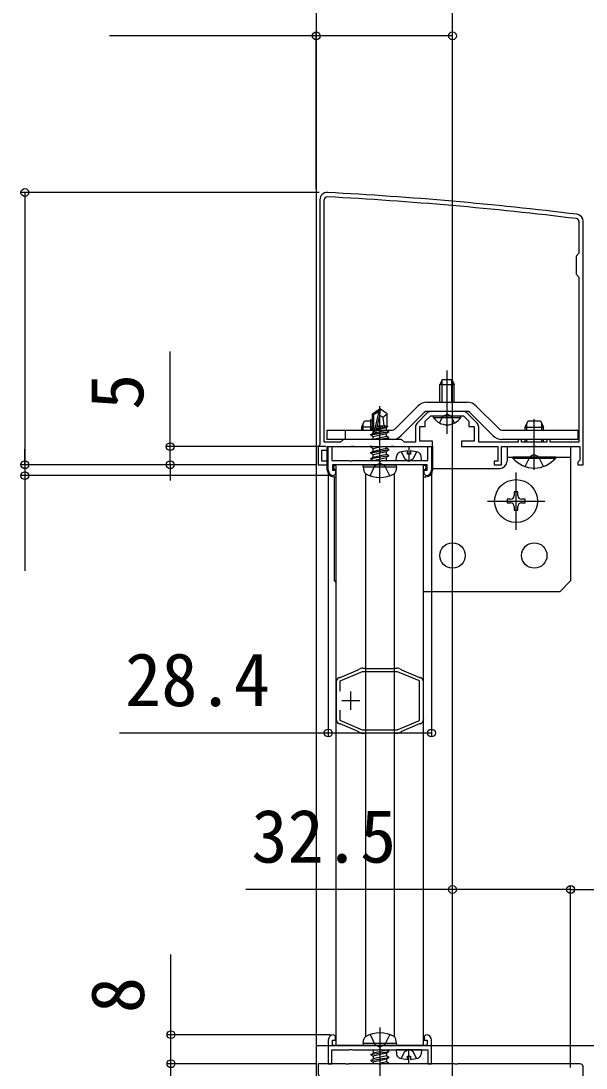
# Model space of a CAD drawing. Units: millimetres, scale not verified. Extents: x -875 to 875, y -1304 to 1297.
# Drawn here: x -555.9 to -400.4, y 27.6 to 316.1 of the extents above; entities that cross this region are included whole.
import ezdxf
from ezdxf.enums import TextEntityAlignment as Align

# ---------------------------------------------------------------- set-up
doc = ezdxf.new("R2010")
doc.units = ezdxf.units.MM
doc.header["$LTSCALE"] = 8
for name, color, linetype in [('0-3_YKK_11', 7, 'Continuous'), ('0-4_YKK_11E', 7, 'Continuous'), ('0-5_YKK_12', 2, 'Continuous'), ('0-6_YKK_13', 4, 'Continuous'), ('0-8_YKK_D', 6, 'Continuous')]:
    doc.layers.add(name, color=color, linetype=linetype)
doc.styles.add('ＭＳ ゴシック', font='')
doc.styles.get('ＭＳ ゴシック').set_extended_font_data('MS Gothic')

msp = doc.modelspace()

# ---------------------------------------------------------------- linework, layer by layer
at = {"layer": '0-3_YKK_11'}
for p, q in [((-472.419, 200), (-472.419, 266.8)), ((-444.055, 208.061), (-446.879, 205.236)), ((-434.243, 208.5), (-442.994, 208.5)), ((-430.358, 205.236), (-433.182, 208.061))]:
    msp.add_line(p, q, dxfattribs=at)
for points in [[(-473.619, 266.8), (-473.619, 199.3), (-474.119, 198.8), (-474.119, 193.8), (-471.619, 193.8), (-471.619, 194.8), (-473.119, 194.8), (-473.119, 197.8), (-471.619, 197.8), (-471.619, 198.8), (-465.077, 198.8), (-464.893, 198.92), (-464.344, 198.92), (-464.16, 198.8), (-460.077, 198.8), (-459.893, 198.92), (-459.344, 198.92), (-459.16, 198.8), (-454.077, 198.8), (-453.893, 198.92), (-453.344, 198.92), (-453.16, 198.8), (-442.619, 198.8), (-442.619, 200.3), (-446.119, 200.3), (-446.119, 204.3), (-444.619, 204.3), (-444.619, 205.8), (-443.119, 207.3), (-439.077, 207.3), (-438.893, 207.42), (-438.344, 207.42), (-438.16, 207.3), (-434.119, 207.3), (-432.619, 205.8), (-432.619, 204.3), (-431.119, 204.3), (-431.119, 200.3), (-434.619, 200.3), (-434.619, 198.8)], [(-434.619, 198.8), (-424.619, 198.8), (-424.619, 194.8), (-425.619, 194.8), (-425.619, 193.8), (-423.619, 193.8), (-423.619, 198.8), (-415.077, 198.8), (-414.893, 198.92), (-414.344, 198.92), (-414.16, 198.8), (-402.119, 198.8), (-402.119, 195.092), (-402.369, 194.796), (-402.619, 194.5), (-402.619, 193.8), (-401.119, 193.8), (-401.119, 260.8)], [(-402.319, 260.8), (-402.319, 252.1), (-403.119, 251.3), (-403.119, 246.3), (-402.319, 245.5), (-402.319, 200), (-410.219, 200), (-410.219, 200.8), (-411.119, 200.8), (-411.119, 200), (-418.119, 200), (-418.119, 200.8), (-419.019, 200.8), (-419.019, 200), (-429.919, 200), (-429.919, 204.176)], [(-447.319, 204.176), (-447.319, 200), (-450.319, 200), (-451.119, 200.8), (-467.119, 200.8), (-467.919, 200), (-472.419, 200)], [(-471.319, 192.3), (-471.319, 198.8), (-470.319, 198.8), (-470.319, 195), (-465.639, 195), (-465.379, 194.85), (-464.859, 194.85), (-464.599, 195), (-457.639, 195), (-457.379, 194.85), (-457.119, 194.7), (-456.859, 194.85), (-456.599, 195), (-449.639, 195), (-449.379, 194.85), (-448.859, 194.85), (-448.599, 195), (-443.919, 195), (-443.919, 198.8), (-442.919, 198.8), (-442.919, 192.3)], [(-444.119, 193.8), (-457.119, 193.8), (-470.119, 193.8), (-470.119, 192.3), (-469.319, 192.3), (-469.319, 191.3), (-469.819, 190.8)], [(-444.419, 190.8), (-444.919, 191.3), (-444.919, 192.3), (-444.119, 192.3), (-444.119, 193.8)], [(-471.319, 35.297), (-471.319, 28.797), (-470.319, 28.797), (-470.319, 32.597), (-465.639, 32.597), (-465.379, 32.747), (-464.859, 32.747), (-464.599, 32.597), (-457.639, 32.597), (-457.379, 32.747), (-457.119, 32.897), (-456.859, 32.747), (-456.599, 32.597), (-449.639, 32.597), (-449.379, 32.747), (-448.859, 32.747), (-448.599, 32.597), (-443.919, 32.597), (-443.919, 28.797), (-442.919, 28.797), (-442.919, 35.297)], [(-444.119, 33.797), (-457.119, 33.797), (-470.119, 33.797), (-470.119, 35.297), (-469.319, 35.297), (-469.319, 36.297), (-469.819, 36.797)], [(-444.419, 36.797), (-444.919, 36.297), (-444.919, 35.297), (-444.119, 35.297), (-444.119, 33.797)], [(-402.119, 28.8), (-435.66, 28.8), (-435.844, 28.68), (-436.393, 28.68), (-436.577, 28.8), (-456.66, 28.8), (-456.844, 28.68), (-457.393, 28.68), (-457.577, 28.8), (-465.66, 28.8), (-465.844, 28.68), (-466.393, 28.68), (-466.577, 28.8), (-474.119, 28.8), (-474.119, 25.8), (-473.819, 25.5)], [(-401.119, 23.8), (-401.119, 27.8)]]:
    msp.add_lwpolyline(points, dxfattribs=at)
for centre, radius, start, end in [((-471.619, 266.8), 2, 86.9684, 180.00001), ((-524.399, -729.799), 999.996, 83.01993, 86.96841), ((-471.619, 266.8), 0.8, 86.96839, 180.00001), ((-524.399, -729.799), 998.796, 83.01993, 86.96841), ((-403.119, 260.8), 2, 0.00001, 83.01993), ((-403.119, 260.8), 0.8, 0.00001, 83.01993), ((-442.994, 207), 1.5, 90.00002, 135.00001), ((-434.243, 207), 1.5, 44.99999, 89.99998), ((-445.819, 204.176), 1.5, 134.99999, 179.99998), ((-431.419, 204.176), 1.5, 0.00002, 45.00001), ((-469.819, 192.3), 1.5, 180.00001, 269.99999), ((-444.419, 192.3), 1.5, 270.00001, 359.99999), ((-469.819, 35.297), 1.5, 90.00001, 179.99999), ((-444.419, 35.297), 1.5, 0.00001, 89.99999), ((-402.119, 27.8), 1, 0.00001, 89.99999)]:
    msp.add_arc(centre, radius, start, end, dxfattribs=at)
at = {"layer": '0-4_YKK_11E'}
for p, q in [((-465.125, 126.3), (-465.125, 131.3)), ((-462.625, 128.8), (-467.625, 128.8))]:
    msp.add_line(p, q, dxfattribs=at)
for points in [[(-468.342, 135.188), (-468.187, 135.203), (-468.05, 135.209), (-463.106, 137.288), (-463.004, 137.385), (-462.901, 137.483), (-462.424, 137.683)], [(-468.125, 126.21), (-468.125, 123.398), (-461.943, 120.8), (-452.307, 120.8), (-446.225, 123.356), (-446.225, 134.244), (-452.306, 136.8), (-461.943, 136.8), (-468.125, 134.202), (-468.125, 131.39)], [(-461.843, 137.8), (-461.325, 137.8), (-461.193, 137.75), (-461.06, 137.7), (-453.19, 137.7), (-453.057, 137.75), (-452.925, 137.8), (-452.407, 137.8)], [(-451.826, 137.683), (-451.349, 137.483), (-451.246, 137.385), (-451.144, 137.288), (-446.2, 135.209), (-446.063, 135.203), (-445.908, 135.188)], [(-469.117, 123.58), (-469.072, 123.729), (-469.025, 123.857), (-469.025, 133.743), (-469.072, 133.871), (-469.118, 134.02)], [(-445.132, 134.02), (-445.178, 133.871), (-445.225, 133.743)], [(-445.225, 133.743), (-445.225, 123.857), (-445.178, 123.729), (-445.132, 123.58)], [(-462.424, 119.917), (-462.901, 120.117), (-463.004, 120.215), (-463.106, 120.312), (-468.05, 122.391), (-468.187, 122.397), (-468.342, 122.412)], [(-445.908, 122.412), (-446.063, 122.397), (-446.2, 122.391), (-451.144, 120.312), (-451.246, 120.215), (-451.349, 120.117), (-451.826, 119.917)], [(-452.407, 119.8), (-452.925, 119.8), (-453.057, 119.85), (-453.189, 119.9), (-461.06, 119.9), (-461.193, 119.85), (-461.325, 119.8), (-461.843, 119.8)]]:
    msp.add_lwpolyline(points, dxfattribs=at)
for centre, start, end in [((-461.843, 136.3), 90, 112.78773), ((-452.407, 136.3), 67.21255, 90.00006), ((-467.625, 133.87), 118.55592, 174.26083), ((-446.625, 133.87), 5.73925, 61.44438), ((-467.625, 123.73), 185.73914, 241.44347), ((-446.625, 123.73), 298.55565, 354.26079), ((-461.843, 121.3), 247.21234, 270.00008), ((-452.407, 121.3), 269.99998, 292.78771)]:
    msp.add_arc(centre, 1.5, start, end, dxfattribs=at)
at = {"layer": '0-5_YKK_12'}
for p, q in [((-437.119, -316.2), (-437.119, 987.042)), ((-474.619, 437.221), (-474.619, -316.2)), ((-469.119, 33.797), (-469.119, 193.8)), ((-445.119, 193.8), (-469.119, 193.8)), ((-445.119, 33.797), (-445.119, 193.8)), ((-460.954, 36.298), (-460.954, 191.3)), ((-453.083, 36.164), (-453.083, 191.433)), ((-474.619, 33.8), (-161.619, 33.8)), ((-445.119, 33.797), (-469.119, 33.797))]:
    msp.add_line(p, q, dxfattribs=at)
at = {"layer": '0-6_YKK_13'}
for p, q in [((-438.619, 202.3), (-438.619, 219.8)), ((-439.919, 217.3), (-440.619, 215.9)), ((-439.964, 211), (-439.964, 217.209)), ((-439.919, 217.3), (-437.319, 217.3)), ((-437.319, 217.3), (-436.619, 215.9)), ((-437.273, 211), (-437.273, 217.209)), ((-436.619, 211), (-436.619, 215.9)), ((-444.169, 211), (-433.068, 211)), ((-459.12, 207.871), (-457.295, 209.102)), ((-459.12, 204.018), (-459.12, 207.871)), ((-459.12, 207.871), (-458.766, 207.683)), ((-458.699, 202.499), (-457.295, 208.676)), ((-456.942, 209.102), (-457.295, 209.102)), ((-457.295, 208.676), (-457.295, 209.102)), ((-457.119, 188.856), (-457.119, 209.929)), ((-457.119, 207.329), (-457.119, 209.102)), ((-457.119, 207.329), (-456.942, 209.102)), ((-455.118, 207.871), (-456.942, 209.102)), ((-456.295, 206.865), (-455.118, 207.871)), ((-455.118, 204.428), (-455.118, 207.871)), ((-453.026, 203.593), (-446.644, 209.975)), ((-451.258, 201.825), (-444.876, 208.207)), ((-433.068, 208.5), (-444.169, 208.5)), ((-432.361, 208.207), (-425.979, 201.825)), ((-424.211, 203.593), (-430.593, 209.975)), ((-462.119, 204.203), (-461.319, 205.903)), ((-461.686, 203.303), (-461.686, 205.123)), ((-461.319, 205.903), (-459.12, 205.903)), ((-459.619, 203.3), (-459.619, 206.403)), ((-458.189, 202.62), (-457.119, 207.329)), ((-442.369, 206.791), (-442.369, 207.3)), ((-442.369, 207.3), (-434.869, 207.3)), ((-417.119, 204.2), (-416.319, 205.9)), ((-416.686, 203.3), (-416.686, 205.12)), ((-416.319, 205.9), (-412.919, 205.9)), ((-414.619, 192.4), (-414.619, 206.4)), ((-412.919, 205.9), (-412.119, 204.2)), ((-412.552, 203.3), (-412.552, 205.12)), ((-466.619, 203.3), (-466.619, 200.8)), ((-462.119, 203.3), (-462.119, 204.203)), ((-462.119, 204.203), (-459.12, 204.203)), ((-459.59, 202.098), (-454.647, 202.922)), ((-454.647, 202.804), (-459.59, 201.98)), ((-459.59, 201.98), (-459.59, 202.098)), ((-459.59, 201.98), (-458.943, 201.607)), ((-459.473, 203.814), (-458.766, 203.951)), ((-459.473, 203.56), (-459.473, 203.814)), ((-459.473, 203.56), (-458.766, 203.677)), ((-459.473, 203.56), (-458.943, 203.255)), ((-459.12, 204.511), (-458.766, 204.511)), ((-458.943, 203.255), (-458.763, 203.295)), ((-458.943, 202.472), (-458.943, 203.255)), ((-458.943, 201.607), (-455.294, 202.431)), ((-458.184, 202.643), (-455.294, 203.296)), ((-457.996, 203.468), (-455.294, 204.079)), ((-457.917, 203.817), (-454.882, 204.316)), ((-457.846, 204.13), (-455.885, 204.511)), ((-457.759, 204.511), (-455.118, 204.511)), ((-454.882, 204.316), (-455.294, 204.079)), ((-455.294, 203.296), (-455.294, 204.079)), ((-454.647, 202.922), (-455.294, 203.296)), ((-454.647, 202.804), (-455.294, 202.431)), ((-455.294, 201.648), (-455.294, 202.431)), ((-455.118, 204.428), (-454.882, 204.316)), ((-454.647, 202.804), (-454.647, 202.922)), ((-423.504, 203.3), (-402.619, 203.3)), ((-417.119, 203.3), (-417.119, 204.2)), ((-417.119, 204.2), (-412.119, 204.2)), ((-412.119, 203.3), (-412.119, 204.2)), ((-453.733, 200.8), (-471.619, 200.8)), ((-458.943, 200.824), (-458.943, 201.607)), ((-457.492, 200.8), (-454.647, 201.274)), ((-454.647, 201.157), (-456.786, 200.8)), ((-454.647, 201.274), (-455.294, 201.648)), ((-454.647, 201.157), (-455.264, 200.8)), ((-454.647, 201.157), (-454.647, 201.274)), ((-417.119, 200), (-417.119, 200.8)), ((-416.686, 200), (-416.686, 200.8)), ((-412.552, 200), (-412.552, 200.8)), ((-412.119, 200), (-412.119, 200.8)), ((-459.59, 198.802), (-459.353, 198.94)), ((-459.59, 198.802), (-459.295, 198.852)), ((-459.59, 198.685), (-459.59, 198.802)), ((-458.899, 198.8), (-459.59, 198.685)), ((-459.59, 198.685), (-458.943, 198.311)), ((-459.59, 197.155), (-454.647, 197.979)), ((-454.647, 197.861), (-459.59, 197.037)), ((-459.59, 197.037), (-459.59, 197.155)), ((-459.59, 197.037), (-458.943, 196.663)), ((-459.59, 195.507), (-454.647, 196.331)), ((-454.647, 196.213), (-459.59, 195.389)), ((-458.943, 198.311), (-456.777, 198.8)), ((-458.943, 197.528), (-458.943, 198.311)), ((-458.943, 196.663), (-455.294, 197.487)), ((-458.943, 195.88), (-455.294, 196.704)), ((-458.943, 195.88), (-458.943, 196.663)), ((-455.294, 198.352), (-455.294, 198.8)), ((-454.647, 197.979), (-455.294, 198.352)), ((-454.647, 197.861), (-455.294, 197.487)), ((-455.294, 196.704), (-455.294, 197.487)), ((-454.647, 196.331), (-455.294, 196.704)), ((-454.647, 196.213), (-455.294, 195.839)), ((-454.647, 197.861), (-454.647, 197.979)), ((-454.647, 196.213), (-454.647, 196.331)), ((-449.55, 196.7), (-449.55, 197.59)), ((-448.7, 196.7), (-449.55, 196.7)), ((-449.125, 198.583), (-449.125, 195)), ((-448.7, 197.59), (-448.7, 196.7)), ((-422.119, 198.8), (-422.119, 194.8)), ((-414.619, 196.644), (-415.764, 196.035)), ((-414.619, 196.644), (-413.474, 196.035)), ((-461.723, 193.211), (-461.619, 193.8)), ((-461.619, 193.8), (-452.618, 193.8)), ((-459.59, 195.507), (-458.943, 195.88)), ((-459.59, 195.389), (-459.59, 195.507)), ((-459.59, 195.389), (-458.943, 195.015)), ((-458.943, 195.015), (-455.294, 195.839)), ((-458.943, 195), (-458.943, 195.015)), ((-455.294, 195.057), (-455.482, 195)), ((-455.294, 195.057), (-455.294, 195.839)), ((-455.196, 195), (-455.294, 195.057)), ((-452.625, 195), (-452.527, 196.119)), ((-452.625, 195), (-445.625, 195)), ((-452.514, 193.211), (-452.618, 193.8)), ((-445.625, 195), (-445.723, 196.119)), ((-422.119, 195.9), (-404.619, 195.9)), ((-408.719, 195.9), (-420.519, 195.9)), ((-420.519, 195.652), (-420.519, 195.9)), ((-420.519, 195.652), (-408.719, 195.652)), ((-417.119, 193.317), (-415.764, 196.035)), ((-412.119, 193.317), (-413.474, 196.035)), ((-408.719, 195.652), (-408.719, 195.9)), ((-469.819, 190.5), (-469.119, 190.5)), ((-469.619, 161.8), (-469.619, 190.5)), ((-469.369, 192.5), (-469.119, 192.5)), ((-461.723, 193.211), (-461.521, 192.064)), ((-461.723, 193.211), (-452.514, 193.211)), ((-452.514, 193.211), (-452.716, 192.064)), ((-445.119, 192.5), (-444.869, 192.5)), ((-444.869, 192.3), (-445.119, 192.3)), ((-445.119, 190.5), (-444.419, 190.5)), ((-444.869, 192.3), (-444.869, 192.5)), ((-442.619, 192.8), (-424.119, 192.8)), ((-419.619, 175.9), (-419.619, 191.7)), ((-427.519, 183.8), (-411.719, 183.8)), ((-418.119, 183.3), (-417.119, 183.3)), ((-469.619, 161.8), (-469.119, 161.3)), ((-407.619, 158.8), (-404.619, 161.8)), ((-407.619, 158.8), (-445.119, 158.8)), ((-457.119, 38.741), (-457.119, 17.668)), ((-461.723, 34.386), (-461.521, 35.533)), ((-452.514, 34.386), (-452.716, 35.533)), ((-452.514, 34.386), (-461.723, 34.386)), ((-461.723, 34.386), (-461.619, 33.797)), ((-452.618, 33.797), (-461.619, 33.797)), ((-459.59, 31.384), (-454.647, 32.208)), ((-454.647, 32.09), (-459.59, 31.267)), ((-459.59, 31.384), (-458.943, 31.758)), ((-459.041, 32.597), (-458.943, 32.541)), ((-458.943, 32.541), (-458.755, 32.597)), ((-455.294, 32.582), (-458.943, 31.758)), ((-458.943, 32.541), (-458.943, 31.758)), ((-455.294, 32.597), (-455.294, 32.582)), ((-454.647, 32.208), (-455.294, 32.582)), ((-454.647, 32.09), (-455.294, 31.717)), ((-454.647, 32.208), (-454.647, 32.09)), ((-452.619, 32.597), (-452.521, 31.478)), ((-445.619, 32.597), (-452.619, 32.597)), ((-452.514, 34.386), (-452.618, 33.797)), ((-449.119, 29.014), (-449.119, 32.597)), ((-445.619, 32.597), (-445.716, 31.478)), ((-459.59, 31.384), (-459.59, 31.267)), ((-459.59, 31.267), (-458.943, 30.893)), ((-459.59, 29.736), (-454.647, 30.56)), ((-454.647, 30.443), (-459.59, 29.619)), ((-459.59, 29.736), (-458.943, 30.11)), ((-459.59, 29.736), (-459.59, 29.619)), ((-459.59, 29.619), (-458.943, 29.245)), ((-455.294, 31.717), (-458.943, 30.893)), ((-455.294, 30.934), (-458.943, 30.11)), ((-458.943, 30.893), (-458.943, 30.11)), ((-458.943, 29.245), (-458.943, 28.797)), ((-455.294, 29.286), (-457.51, 28.786)), ((-455.338, 28.797), (-454.647, 28.912)), ((-455.294, 31.717), (-455.294, 30.934)), ((-454.647, 30.56), (-455.294, 30.934)), ((-455.294, 30.069), (-455.294, 29.286)), ((-454.647, 28.912), (-455.294, 29.286)), ((-454.647, 30.56), (-454.647, 30.443)), ((-454.647, 28.912), (-454.647, 28.797)), ((-449.544, 30.897), (-448.694, 30.897)), ((-449.544, 30.007), (-449.544, 30.897)), ((-448.694, 30.897), (-448.694, 30.007)), ((-457.135, 28.498), (-457.005, 28.519))]:
    msp.add_line(p, q, dxfattribs=at)
for points in [[(-440.619, 211), (-440.619, 215.9), (-436.619, 215.9)], [(-458.766, 202.685), (-458.766, 207.683), (-457.295, 208.676)], [(-440.669, 205.291), (-439.764, 207.146), (-438.619, 207.755)], [(-436.569, 205.291), (-437.474, 207.146), (-438.619, 207.755)], [(-457.119, 207.455), (-456.295, 206.865), (-456.059, 204.511)], [(-442.369, 206.791), (-434.869, 206.791), (-434.869, 207.3)], [(-471.619, 200.8), (-471.619, 203.3), (-453.733, 203.3)], [(-459.59, 202.098), (-458.943, 202.472), (-458.717, 202.523)], [(-459.473, 203.814), (-458.943, 204.12), (-458.766, 204.16)], [(-402.619, 203.3), (-402.619, 200.8), (-423.504, 200.8)], [(-458.985, 200.8), (-458.943, 200.824), (-455.294, 201.648)], [(-471.619, 192.3), (-471.619, 198.8), (-442.619, 198.8), (-442.619, 192.3)], [(-459.59, 197.155), (-458.943, 197.528), (-455.294, 198.352)], [(-451.225, 197.352), (-450.27, 195.436), (-449.125, 194.827)], [(-447.025, 197.352), (-447.98, 195.436), (-449.125, 194.827)], [(-422.119, 198.8), (-404.619, 198.8), (-404.619, 161.8)], [(-459.826, 190.764), (-458.466, 193.491), (-457.119, 194.207)], [(-454.411, 190.764), (-455.771, 193.491), (-457.119, 194.207)], [(-469.119, 192.3), (-469.369, 192.3), (-469.369, 192.5)], [(-419.119, 185.3), (-419.119, 186.3), (-420.119, 186.3), (-420.119, 185.3)], [(-421.119, 184.3), (-422.119, 184.3), (-422.119, 183.3), (-421.119, 183.3)], [(-420.119, 182.3), (-420.119, 181.3), (-419.119, 181.3), (-419.119, 182.3)], [(-417.119, 183.3), (-417.119, 184.3), (-418.119, 184.3)], [(-459.826, 36.833), (-458.466, 34.107), (-457.119, 33.39)], [(-454.411, 36.833), (-455.771, 34.107), (-457.119, 33.39)], [(-451.219, 30.246), (-450.264, 32.161), (-449.119, 32.77)], [(-447.019, 30.246), (-447.974, 32.161), (-449.119, 32.77)], [(-454.647, 30.443), (-455.294, 30.069), (-458.943, 29.245)]]:
    msp.add_lwpolyline(points, dxfattribs=at)
for centre, radius in [((-419.619, 183.8), 5.9), ((-437.119, 168.8), 3.5), ((-414.619, 168.8), 3.5)]:
    msp.add_circle(centre, radius, dxfattribs=at)
for centre, radius, start, end in [((-444.169, 207.5), 3.5, 90, 135), ((-433.068, 207.5), 3.5, 45, 90), ((-444.169, 207.5), 1, 90, 135), ((-433.068, 207.5), 1, 45, 90), ((-438.619, 209.327), 4.527, 214.06671, 325.93329), ((-458.474, 202.685), 0.292, 180, 347.19096), ((-453.733, 204.3), 1, 270, 315), ((-423.504, 204.3), 1, 225, 270), ((-453.733, 204.3), 3.5, 270, 315), ((-423.504, 204.3), 3.5, 225, 270), ((-451.232, 196.006), 1.3, 105.88085, 175), ((-449.125, 188.6), 9, 92.70664, 105.88085), ((-449.125, 188.6), 9, 74.11915, 87.29336), ((-447.018, 196.006), 1.3, 5, 74.11915), ((-469.369, 193.05), 0.75, 70.52742, 270), ((-469.369, 193.05), 0.55, 62.96235, 270), ((-444.869, 193.05), 0.75, 270, 109.47209), ((-444.869, 193.05), 0.55, 270, 117.03694), ((-424.119, 194.8), 2, 270, 0), ((-414.619, 200.6), 7.7, 219.98312, 320.01688), ((-469.819, 192.3), 1.8, 180, 270), ((-460.477, 192.248), 1.059, 190, 239.36409), ((-457.119, 197.92), 7.651, 239.36409, 300.63591), ((-453.76, 192.248), 1.059, 300.63591, 350), ((-444.419, 192.3), 1.8, 270, 0), ((-421.119, 185.3), 1, 270, 0), ((-418.119, 185.3), 1, 180, 270), ((-421.119, 182.3), 1, 0, 90), ((-418.119, 182.3), 1, 90, 180), ((-460.477, 35.349), 1.059, 120.63591, 170), ((-457.119, 29.678), 7.651, 59.36409, 120.63591), ((-453.76, 35.349), 1.059, 10, 59.36409), ((-451.226, 31.591), 1.3, 185, 254.11915), ((-449.119, 38.997), 9, 254.11915, 267.29336), ((-449.119, 38.997), 9, 272.70664, 285.88085), ((-447.012, 31.591), 1.3, 285.88085, 355)]:
    msp.add_arc(centre, radius, start, end, dxfattribs=at)
at = {"layer": '0-8_YKK_D'}
for p, q in [((-474.619, 269.797), (-474.619, 312.937)), ((-473.819, 268.797), (-555.819, 268.797)), ((-554.819, 268.797), (-554.819, 193.8)), ((-514.819, 198.8), (-514.819, 224.991)), ((-554.819, 193.8), (-554.819, 198.1)), ((-472.022, 198.8), (-515.819, 198.8)), ((-514.819, 193.8), (-514.819, 198.8)), ((-476.125, 193.8), (-555.819, 193.8)), ((-474.819, 193.8), (-555.819, 193.8)), ((-554.819, 193.8), (-554.819, 190.8)), ((-474.819, 193.8), (-515.819, 193.8)), ((-514.819, 193.8), (-514.819, 189.5)), ((-470.819, 190.8), (-555.819, 190.8)), ((-554.819, 190.8), (-554.819, 164.609)), ((-471.319, 191.3), (-471.319, 118.903)), ((-442.919, 191.3), (-442.919, 118.903)), ((-437.119, 29.8), (-437.119, 77.8)), ((-404.619, 27.8), (-404.619, 77.8)), ((-404.619, 27.8), (-404.619, 77.8)), ((-404.619, 76.8), (-364.619, 76.8)), ((-470.819, 36.797), (-515.619, 36.797)), ((-474.819, 28.8), (-515.619, 28.8)), ((-474.819, 28.8), (-515.619, 28.8)), ((-514.619, -116.2), (-514.619, 28.8))]:
    msp.add_line(p, q, dxfattribs=at)
for points in [[(-437.119, 311.937), (-474.619, 311.937), (-531.509, 311.937)], [(-442.919, 119.903), (-471.319, 119.903), (-528.778, 119.903)], [(-404.619, 76.8), (-437.119, 76.8), (-494.009, 76.8)], [(-514.619, 28.8), (-514.619, 36.797), (-514.619, 58.915)]]:
    msp.add_lwpolyline(points, dxfattribs=at)
for centre in [(-474.619, 311.937), (-437.119, 311.937), (-554.819, 268.797), (-514.819, 198.8), (-554.819, 193.8), (-554.819, 193.8), (-514.819, 193.8), (-554.819, 190.8), (-471.319, 119.903), (-442.919, 119.903), (-437.119, 76.8), (-404.619, 76.8), (-404.619, 76.8), (-514.619, 36.797), (-514.619, 28.8), (-514.619, 28.8)]:
    msp.add_circle(centre, 1.075, dxfattribs=at)

# ---------------------------------------------------------------- texts
at = {"layer": '0-8_YKK_D', "style": 'ＭＳ ゴシック'}
for s, p in [('5', (-517.819, 208.923)), ('8', (-517.619, 42.734))]:
    msp.add_text(s, height=14.66, rotation=90, dxfattribs=at).set_placement(p, align=Align.BOTTOM_LEFT)
for s, p in [('28.4', (-527.255, 122.903)), ('32.5', (-492.487, 79.8))]:
    msp.add_text(s, height=14.66, dxfattribs=at).set_placement(p, align=Align.BOTTOM_LEFT)

doc.saveas('drawing.dxf')
